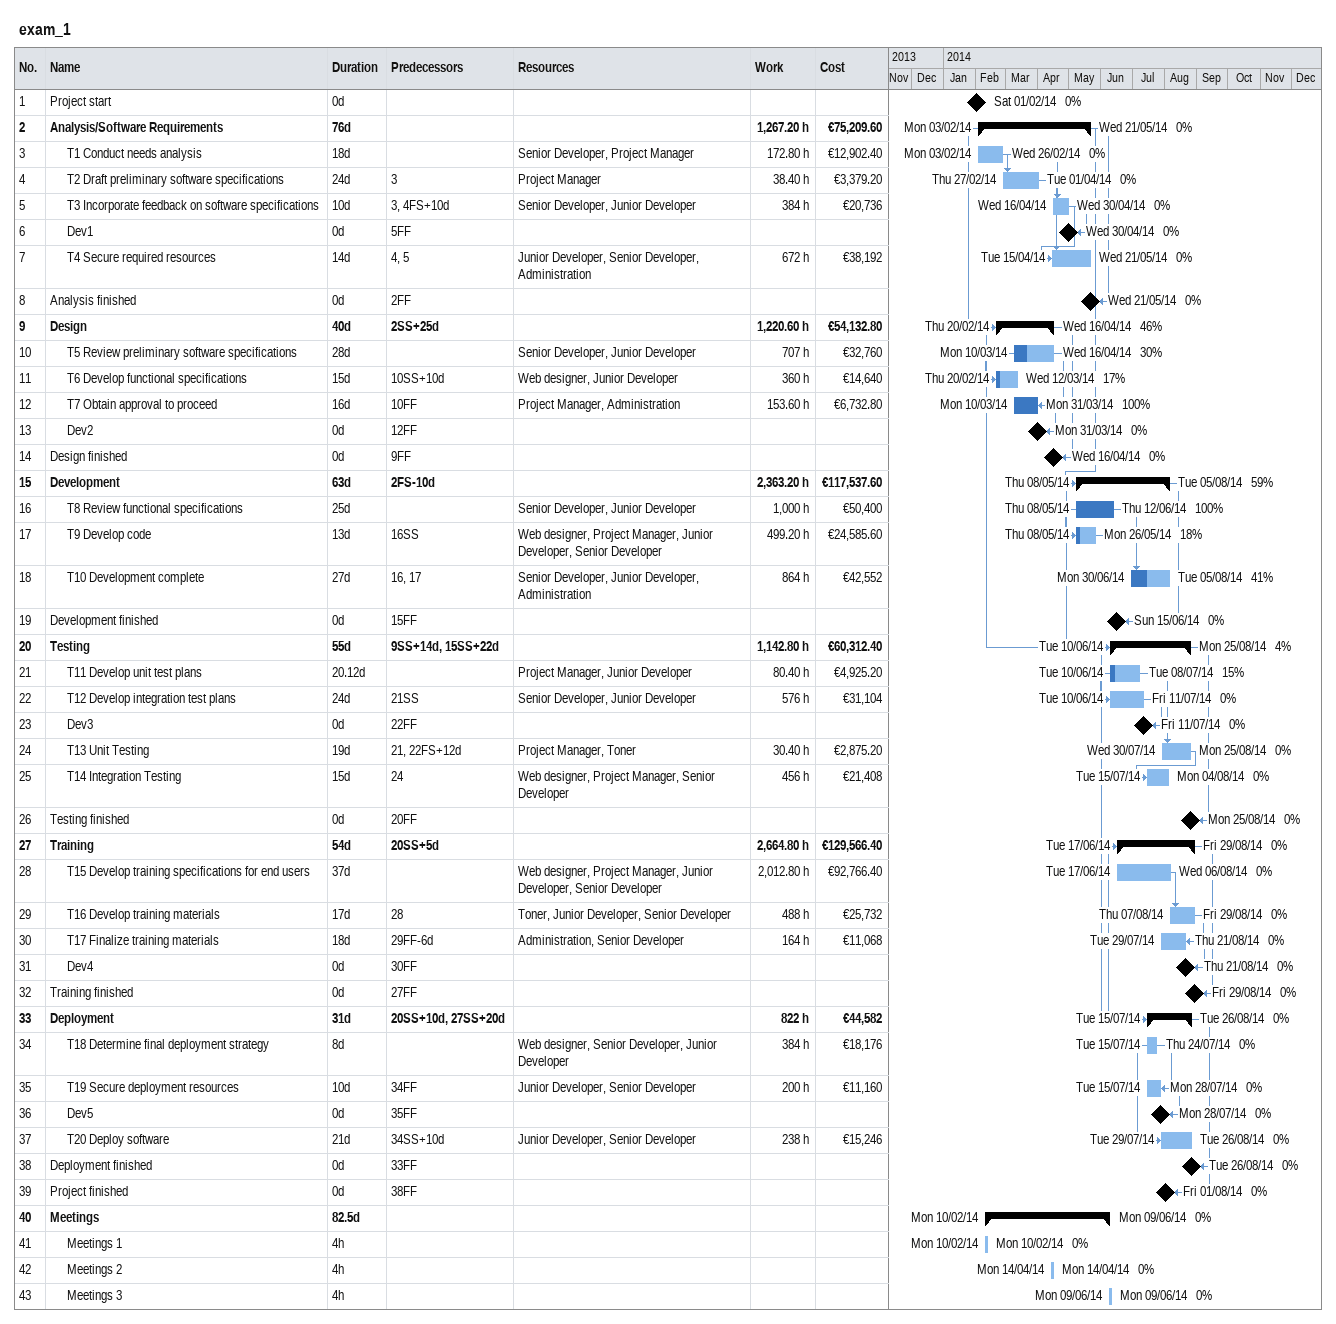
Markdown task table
exam_1

| ID | Level | Task | Duration | Start | Finish | Predecessors | Resources | % complete | Work (h) | Cost (€) |
|---|---|---|---|---|---|---|---|---|---|---|
| 1 | 1 | Project start | 0d | 2014-02-01 | 2014-02-01 |  |  | 0 |  |  |
| 2 | 1 | **Analysis/Software Requirements** | 76d | 2014-02-03 | 2014-05-21 |  |  | 0 | 1267.20 | 75209.60 |
| 3 | 2 | T1 Conduct needs analysis | 18d | 2014-02-03 | 2014-02-26 |  | Senior Developer, Project Manager | 0 | 172.80 | 12902.40 |
| 4 | 2 | T2 Draft preliminary software specifications | 24d | 2014-02-27 | 2014-04-01 | 3 | Project Manager | 0 | 38.40 | 3379.20 |
| 5 | 2 | T3 Incorporate feedback on software specifications | 10d | 2014-04-16 | 2014-04-30 | 3, 4FS+10d | Senior Developer, Junior Developer | 0 | 384 | 20736 |
| 6 | 2 | Dev1 | 0d | 2014-04-30 | 2014-04-30 | 5FF |  | 0 |  |  |
| 7 | 2 | T4 Secure required resources | 14d | 2014-04-15 | 2014-05-21 | 4, 5 | Junior Developer, Senior Developer, Administration | 0 | 672 | 38192 |
| 8 | 1 | Analysis finished | 0d | 2014-05-21 | 2014-05-21 | 2FF |  | 0 |  |  |
| 9 | 1 | **Design** | 40d | 2014-02-20 | 2014-04-16 | 2SS+25d |  | 46 | 1220.60 | 54132.80 |
| 10 | 2 | T5 Review preliminary software specifications | 28d | 2014-03-10 | 2014-04-16 |  | Senior Developer, Junior Developer | 30 | 707 | 32760 |
| 11 | 2 | T6 Develop functional specifications | 15d | 2014-02-20 | 2014-03-12 | 10SS+10d | Web designer, Junior Developer | 17 | 360 | 14640 |
| 12 | 2 | T7 Obtain approval to proceed | 16d | 2014-03-10 | 2014-03-31 | 10FF | Project Manager, Administration | 100 | 153.60 | 6732.80 |
| 13 | 2 | Dev2 | 0d | 2014-03-31 | 2014-03-31 | 12FF |  | 0 |  |  |
| 14 | 1 | Design finished | 0d | 2014-04-16 | 2014-04-16 | 9FF |  | 0 |  |  |
| 15 | 1 | **Development** | 63d | 2014-05-08 | 2014-08-05 | 2FS-10d |  | 59 | 2363.20 | 117537.60 |
| 16 | 2 | T8 Review functional specifications | 25d | 2014-05-08 | 2014-06-12 |  | Senior Developer, Junior Developer | 100 | 1000 | 50400 |
| 17 | 2 | T9 Develop code | 13d | 2014-05-08 | 2014-05-26 | 16SS | Web designer, Project Manager, Junior Developer, Senior Developer | 18 | 499.20 | 24585.60 |
| 18 | 2 | T10 Development complete | 27d | 2014-06-30 | 2014-08-05 | 16, 17 | Senior Developer, Junior Developer, Administration | 41 | 864 | 42552 |
| 19 | 1 | Development finished | 0d | 2014-06-15 | 2014-06-15 | 15FF |  | 0 |  |  |
| 20 | 1 | **Testing** | 55d | 2014-06-10 | 2014-08-25 | 9SS+14d, 15SS+22d |  | 4 | 1142.80 | 60312.40 |
| 21 | 2 | T11 Develop unit test plans | 20.12d | 2014-06-10 | 2014-07-08 |  | Project Manager, Junior Developer | 15 | 80.40 | 4925.20 |
| 22 | 2 | T12 Develop integration test plans | 24d | 2014-06-10 | 2014-07-11 | 21SS | Senior Developer, Junior Developer | 0 | 576 | 31104 |
| 23 | 2 | Dev3 | 0d | 2014-07-11 | 2014-07-11 | 22FF |  | 0 |  |  |
| 24 | 2 | T13 Unit Testing | 19d | 2014-07-30 | 2014-08-25 | 21, 22FS+12d | Project Manager, Toner | 0 | 30.40 | 2875.20 |
| 25 | 2 | T14 Integration Testing | 15d | 2014-07-15 | 2014-08-04 | 24 | Web designer, Project Manager, Senior Developer | 0 | 456 | 21408 |
| 26 | 1 | Testing finished | 0d | 2014-08-25 | 2014-08-25 | 20FF |  | 0 |  |  |
| 27 | 1 | **Training** | 54d | 2014-06-17 | 2014-08-29 | 20SS+5d |  | 0 | 2664.80 | 129566.40 |
| 28 | 2 | T15 Develop training specifications for end users | 37d | 2014-06-17 | 2014-08-06 |  | Web designer, Project Manager, Junior Developer, Senior Developer | 0 | 2012.80 | 92766.40 |
| 29 | 2 | T16 Develop training materials | 17d | 2014-08-07 | 2014-08-29 | 28 | Toner, Junior Developer, Senior Developer | 0 | 488 | 25732 |
| 30 | 2 | T17 Finalize training materials | 18d | 2014-07-29 | 2014-08-21 | 29FF-6d | Administration, Senior Developer | 0 | 164 | 11068 |
| 31 | 2 | Dev4 | 0d | 2014-08-21 | 2014-08-21 | 30FF |  | 0 |  |  |
| 32 | 1 | Training finished | 0d | 2014-08-29 | 2014-08-29 | 27FF |  | 0 |  |  |
| 33 | 1 | **Deployment** | 31d | 2014-07-15 | 2014-08-26 | 20SS+10d, 27SS+20d |  | 0 | 822 | 44582 |
| 34 | 2 | T18 Determine final deployment strategy | 8d | 2014-07-15 | 2014-07-24 |  | Web designer, Senior Developer, Junior Developer | 0 | 384 | 18176 |
| 35 | 2 | T19 Secure deployment resources | 10d | 2014-07-15 | 2014-07-28 | 34FF | Junior Developer, Senior Developer | 0 | 200 | 11160 |
| 36 | 2 | Dev5 | 0d | 2014-07-28 | 2014-07-28 | 35FF |  | 0 |  |  |
| 37 | 2 | T20 Deploy software | 21d | 2014-07-29 | 2014-08-26 | 34SS+10d | Junior Developer, Senior Developer | 0 | 238 | 15246 |
| 38 | 1 | Deployment finished | 0d | 2014-08-26 | 2014-08-26 | 33FF |  | 0 |  |  |
| 39 | 1 | Project finished | 0d | 2014-08-01 | 2014-08-01 | 38FF |  | 0 |  |  |
| 40 | 1 | **Meetings** | 82.5d | 2014-02-10 | 2014-06-09 |  |  | 0 |  |  |
| 41 | 2 | Meetings 1 | 4h | 2014-02-10 | 2014-02-10 |  |  | 0 |  |  |
| 42 | 2 | Meetings 2 | 4h | 2014-04-14 | 2014-04-14 |  |  | 0 |  |  |
| 43 | 2 | Meetings 3 | 4h | 2014-06-09 | 2014-06-09 |  |  | 0 |  |  |
